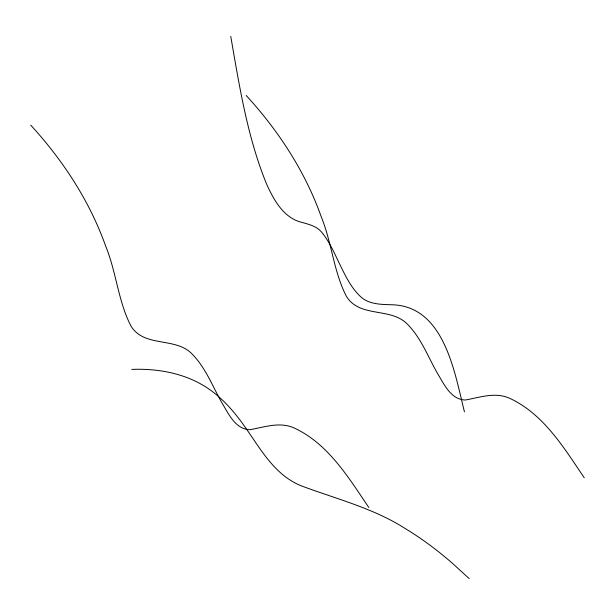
<?xml version="1.0" encoding="UTF-8"?>
<svg xmlns="http://www.w3.org/2000/svg" width="615" height="615" viewBox="0 0 615 615"><rect width="100%" height="100%" fill="white"/><g stroke="black" fill="none" stroke-linecap="round" stroke-linejoin="round"><path stroke-width="0.92" d="M131.771 369.407C160.469 368.239 190.458 374.343 213.459 392.378A240.68 105.188 82.1 0 1 237.513 416.839C257.301 441.793 271.33 475.026 303.418 486.642C337.966 499.388 374.228 508.613 405.562 528.754A849.592 371.314 82.1 0 1 452.125 563.017L469.16 578.584M246.185 95.463C278.495 130.718 305.217 171.57 321.245 216.795C331.8 242.594 333.576 271.476 346.383 296.315C359.652 317.909 389.91 307.231 406.799 323.559C420.775 337.297 427.74 356.17 437.227 372.928C443.822 383.714 450.603 399.496 465.209 400.027C479.992 397.444 495.467 391.609 510.119 398.505C543.845 414.341 564.109 448.066 584.25 477.778M30.75 125.16C63.061 160.423 89.782 201.274 105.811 246.5C116.366 272.299 118.142 301.181 130.949 326.019C144.218 347.613 174.476 336.935 191.365 353.264C205.341 367.001 212.306 385.874 221.792 402.633C228.388 413.418 235.168 429.201 249.775 429.731C264.558 427.148 280.033 421.313 294.685 428.209C328.402 444.045 348.674 477.77 368.815 507.483M464.448 411.858C454.493 372.213 444.33 305.447 391.125 304.74C380.431 304.41 368.47 304.317 360.259 296.345C351.165 287.789 345.668 276.343 340.241 265.296C334.898 254.41 330.217 243.002 322.637 233.423C317.033 225.567 307.239 224.029 298.644 221.469C282.439 215.75 273.69 199.429 266.879 184.769C247.407 137.483 239.473 86.507 230.763 36.416"/></g></svg>
